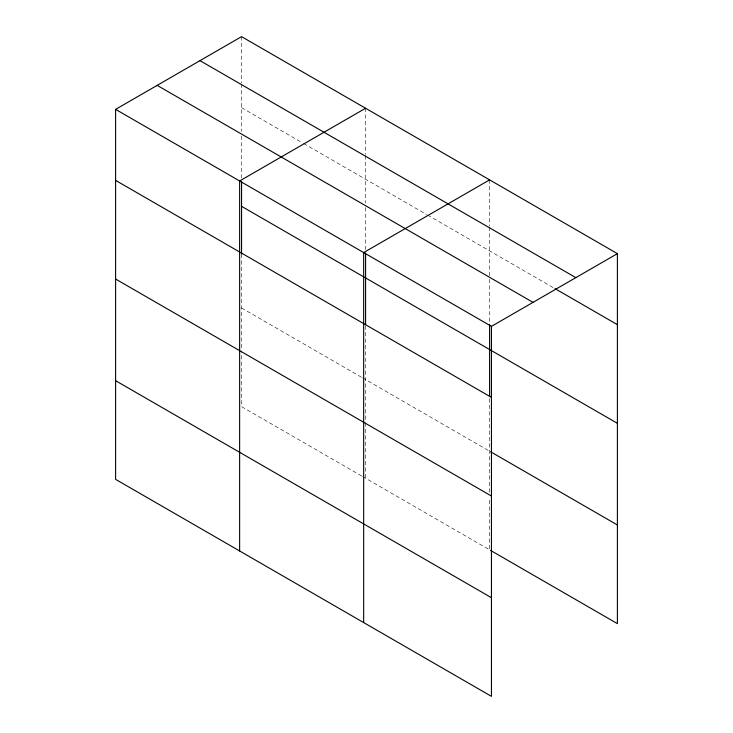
<?xml version="1.0" encoding="UTF-8"?>
<svg xmlns="http://www.w3.org/2000/svg" width="733" height="733" viewBox="0 0 733 733"><rect width="100%" height="100%" fill="white"/><g stroke="black" fill="none" stroke-linecap="round" stroke-linejoin="round"><path stroke-width="0.55" stroke-dasharray="3.67 2.75" d="M241.551 107.669L302.582 142.908M303.572 143.476L426.615 214.512M427.596 215.081L554.001 288.06M241.551 307.979L361.644 377.312M362.633 377.88L489.607 451.198M361.644 475.974L241.551 406.641L241.551 351.07M362.633 476.542L489.607 549.851L489.607 497.689M489.607 179.869L489.607 226.085M489.607 227.212L489.607 278.1M489.607 279.236L489.607 323.464M489.607 398.651L489.607 493.153M365.584 108.255L365.584 154.48M365.584 155.607L365.584 203.087M365.584 207.622L365.584 249.586M365.584 325.91L365.584 421.548M365.584 422.675L365.584 478.246M241.551 36.65L241.551 82.866M241.551 83.993L241.551 131.482M241.551 136.017L241.551 177.982M241.551 254.296L241.551 349.934"/><path stroke-width="1.1" d="M491.449 496.039L491.449 326.359L115.603 109.364L115.603 479.355L491.449 696.35L491.449 496.039L115.603 279.044M490.606 550.428L617.397 623.636L617.397 253.645L241.551 36.65L115.603 109.364M365.584 108.255L239.627 180.978L239.627 550.969M489.607 179.869L363.66 252.583L363.66 622.574M491.449 326.359L617.397 253.645M199.99 60.647L575.836 277.642M554.991 288.628L617.397 324.664M157.164 85.367L533.01 302.363M241.551 206.33L617.397 423.317M115.603 180.382L491.449 397.378M490.606 451.766L617.397 524.975M115.603 380.693L491.449 597.688M489.607 324.591L489.607 396.37M365.584 252.986L365.584 324.765M241.551 181.381L241.551 254.296"/></g></svg>
